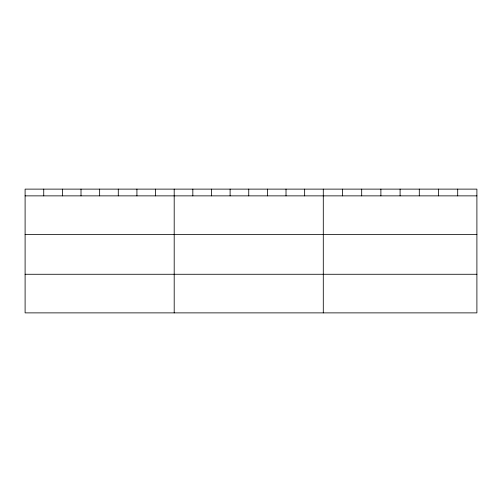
<?xml version="1.0" encoding="UTF-8"?>
<svg xmlns="http://www.w3.org/2000/svg" width="502" height="502" viewBox="0 0 502 502"><rect width="100%" height="100%" fill="white"/><g stroke="black" fill="none" stroke-linecap="round" stroke-linejoin="round"><path stroke-width="0.75" d="M476.9 234.484L476.9 189.122L25.1 189.122L25.1 312.878L476.9 312.878L476.9 234.484L25.1 234.484M25.1 195.868L476.9 195.868M25.1 274.268L476.9 274.268M457.698 189.122L457.698 195.868M438.497 189.122L438.497 195.868M419.296 189.122L419.296 195.868M400.094 189.122L400.094 195.868M380.892 189.122L380.892 195.868M361.691 189.122L361.691 195.868M342.489 189.122L342.489 195.868M323.288 189.122L323.288 312.878M304.651 189.122L304.651 195.868M286.014 189.122L286.014 195.868M267.378 189.122L267.378 195.868M248.741 189.122L248.741 195.868M230.104 189.122L230.104 195.868M211.467 189.122L211.467 195.868M192.831 189.122L192.831 195.868M174.194 189.122L174.194 312.878M155.557 189.122L155.557 195.868M136.92 189.122L136.92 195.868M118.284 189.122L118.284 195.868M99.647 189.122L99.647 195.868M81.01 189.122L81.01 195.868M62.373 189.122L62.373 195.868M43.737 189.122L43.737 195.868"/></g></svg>
